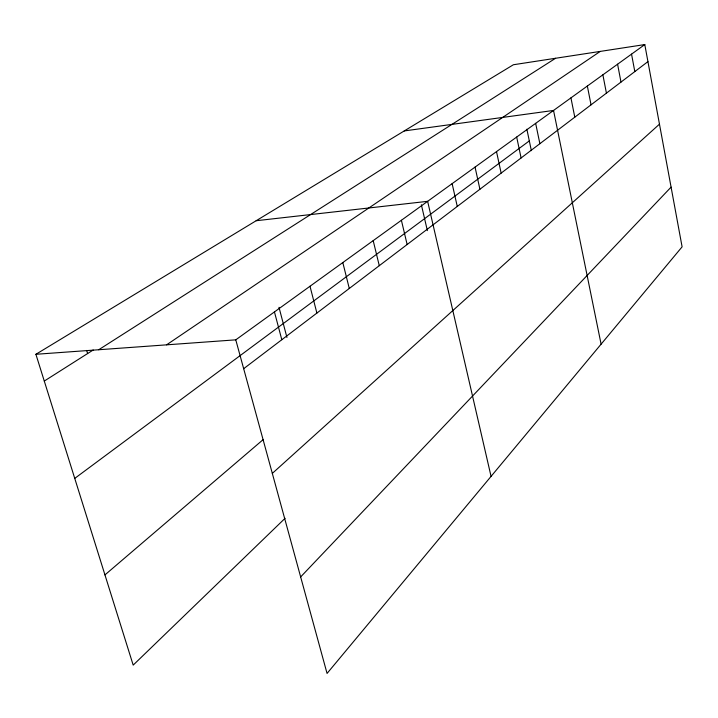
<?xml version="1.0" encoding="UTF-8"?>
<svg xmlns="http://www.w3.org/2000/svg" width="718" height="718" viewBox="0 0 718 718"><rect width="100%" height="100%" fill="white"/><g stroke="black" fill="none" stroke-linecap="round" stroke-linejoin="round"><path stroke-width="1.08" d="M300.654 576.922L671.088 187.12M285.082 518.297L133.189 665.11L35.9 354.288L513.397 64.746L644.791 44.57L682.1 246.848L327.058 673.43L235.773 339.838L644.791 44.57M272.319 473.395L659.474 124.16M104.954 574.903L263.102 439.658M243.671 368.693L647.941 61.613M74.744 478.394L529.319 140.899M166.576 344.846L600.23 51.418M98.698 349.756L555.57 58.275M44.283 381.061L93.205 349.998M404.243 130.936L553.542 110.446L601.101 344.164M256.155 220.731L427.641 201.327L491.058 476.384M35.9 354.288L235.773 339.838M86.672 350.447L87.614 353.552M274.447 311.926L281.806 339.722M278.997 307.331L286.94 337.469M310.005 286.258L316.889 313.075M342.818 262.564L349.28 288.465M373.198 240.638L379.275 265.687M401.398 220.282L407.133 244.533M421.358 204.747L427.363 230.622M452.134 183.646L457.267 206.443M475.047 167.114L479.92 189.238M496.515 151.615L501.146 173.11M516.682 137.057L521.097 157.96M526.868 129.204L531.356 150.645M535.655 123.361L539.873 143.699M570.936 97.89L574.786 117.178M587.351 86.043L591.04 104.828M602.878 74.825L606.423 93.152M617.588 64.207L620.989 82.085M631.544 54.137L634.811 71.585"/></g></svg>
